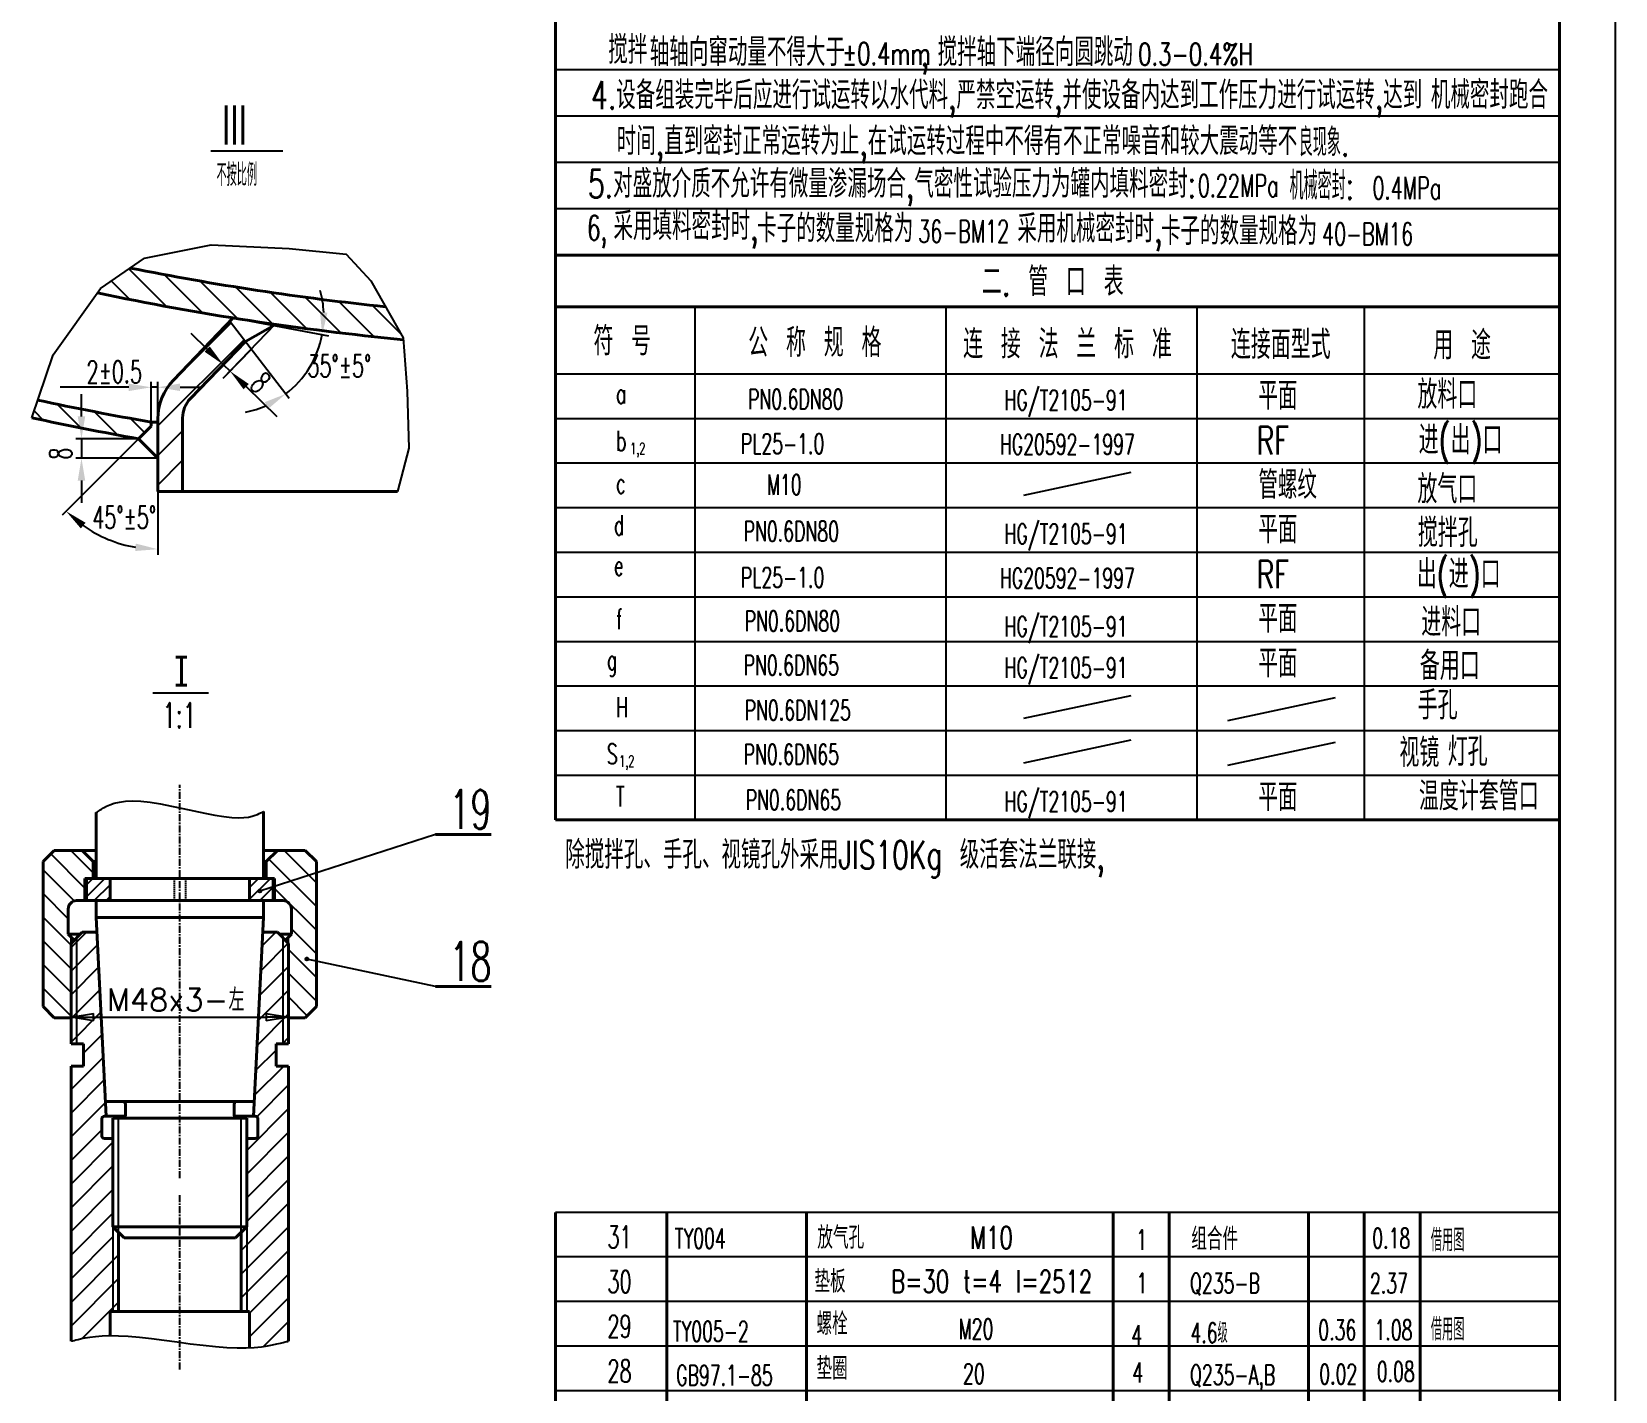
# Model space of a CAD drawing. Header units: inches. Extents: x 22 to 616, y 7 to 848.
# Drawn here: x 332.2 to 616.1, y 294.6 to 538.5 of the extents above; entities that cross this region are included whole.
import ezdxf

# ---------------------------------------------------------------- set-up
doc = ezdxf.new("R2010")
doc.units = ezdxf.units.IN
doc.header["$MEASUREMENT"] = 0
doc.linetypes.add('CENTER', pattern=[2, 1.25, -0.25, 0.25, -0.25])
doc.linetypes.add('HIDDEN', pattern=[0.375, 0.25, -0.125])
doc.layers.get('DEFPOINTS').update_dxf_attribs({"lineweight": 25})
for name, color, linetype, lineweight in [('1', 1, 'Continuous', 40), ('2', 3, 'CENTER', 25), ('3', 5, 'HIDDEN', 25), ('5', 7, 'Continuous', 25), ('8', 7, 'Continuous', 25)]:
    doc.layers.add(name, color=color, linetype=linetype, lineweight=lineweight)
doc.styles.add('HZ', font='txt', dxfattribs={"width": 0.5, "bigfont": 'hztxt'})
doc.styles.get("Standard").update_dxf_attribs({"font": 'txt', "bigfont": 'gbcbig.shx'})
doc.dimstyles.new('1', dxfattribs={"dimtxt": 0.18, "dimasz": 0.18, "dimexe": 0.18, "dimexo": 0.0625, "dimgap": 0.09, "dimtad": 0, "dimtih": 1, "dimtoh": 1, "dimdec": 4, "dimzin": 0, "dimdsep": 46, "dimtxsty": 'Standard', "dimcen": 0.09, "dimadec": 0, "dimazin": 0, "dimtfac": 1, "dimtdec": 4, "dimtofl": 0, "dimtmove": 0, "dimatfit": 3, "dimfxl": 1, "dimtolj": 1, "dimtzin": 0, "dimarcsym": 0})

# ---------------------------------------------------------------- blocks, each defined once
blk = doc.blocks.new('_CLOSED')
at = {"color": 0, "linetype": 'ByBlock'}
for p, q in [((-1, 0.167), (0, 0)), ((-1, 0.167), (-1, -0.167)), ((0, 0), (-1, -0.167)), ((0, 0), (-1, 0))]:
    blk.add_line(p, q, dxfattribs=at)
blk = doc.blocks.new('*D61')
at = {"color": 0, "lineweight": -2}
for p, q in [((378.24, 366.56), (378.24, 360.74)), ((339.24, 366.17), (339.24, 360.74)), ((343.24, 361.74), (374.24, 361.74))]:
    blk.add_line(p, q, dxfattribs=at)
at = {"layer": 'DEFPOINTS', "color": 0}
for p in [(378.24, 366.56), (339.24, 366.17), (378.24, 361.74)]:
    blk.add_point(p, dxfattribs=at)
at = {"color": 0, "lineweight": -2, "xscale": 4, "yscale": 4, "zscale": 4, "rotation": 180}
blk.add_blockref('_CLOSED', (339.24, 361.74), dxfattribs=at)
at = {"color": 0, "lineweight": -2, "xscale": 4, "yscale": 4, "zscale": 4}
blk.add_blockref('_CLOSED', (378.24, 361.74), dxfattribs=at)
at = {"color": 0, "insert": (358.02, 364.85), "char_height": 4, "attachment_point": 5}
blk.add_mtext('\\A1;M48x3-左', dxfattribs=at)
blk = doc.blocks.new('*D28')
for p, q in [((-304.216759, 19.870215), (-304.168185, 19.881751)), ((-304.168185, 19.881751), (-304.073593, 19.904216)), ((-304.073593, 19.904216), (-303.917646, 19.941253)), ((-303.917646, 19.941253), (-303.685002, 19.996504)), ((-303.685002, 19.996504), (-303.360324, 20.073614)), ((-303.360324, 20.073614), (-302.928272, 20.176224)), ((-302.928272, 20.176224), (-302.373912, 20.304834)), ((-302.373912, 20.304834), (-301.683922, 20.447368)), ((-301.683922, 20.447368), (-300.845389, 20.588608)), ((-300.845389, 20.588608), (-299.845397, 20.713334)), ((-299.845397, 20.713334), (-298.67103, 20.806328)), ((-298.67103, 20.806328), (-297.309374, 20.85237)), ((-297.309374, 20.85237), (-295.747511, 20.83624)), ((-295.747511, 20.83624), (-293.972528, 20.742721)), ((-293.972528, 20.742721), (-291.982763, 20.563095)), ((-291.982763, 20.563095), (-289.821571, 20.31466)), ((-289.821571, 20.31466), (-287.543561, 20.021215)), ((-287.543561, 20.021215), (-285.203342, 19.70656)), ((-304.237211, 19.865358), (-304.234654, 19.865965)), ((-304.234654, 19.865965), (-304.216759, 19.870215)), ((-285.203342, 19.70656), (-282.855522, 19.394493)), ((-282.855522, 19.394493), (-280.554712, 19.108815)), ((-280.554712, 19.108815), (-278.35552, 18.873326)), ((-278.35552, 18.873326), (-276.312556, 18.711824)), ((-276.312556, 18.711824), (-274.469806, 18.641391)), ((-274.469806, 18.641391), (-272.828778, 18.652231)), ((-272.828778, 18.652231), (-271.380355, 18.727832)), ((-271.380355, 18.727832), (-270.115422, 18.851679)), ((-270.115422, 18.851679), (-269.024864, 19.007259)), ((-269.024864, 19.007259), (-268.099564, 19.178058)), ((-268.099564, 19.178058), (-267.330409, 19.347562)), ((-267.330409, 19.347562), (-266.708282, 19.499258)), ((-266.708282, 19.499258), (-266.222713, 19.6201)), ((-266.222713, 19.6201), (-265.857819, 19.710909)), ((-265.857819, 19.710909), (-265.596359, 19.775978)), ((-265.596359, 19.775978), (-265.421095, 19.819595)), ((-265.421095, 19.819595), (-265.314787, 19.846052)), ((-265.314787, 19.846052), (-265.237211, 19.865358)), ((-265.260196, 19.859638), (-265.240084, 19.864643))]:
    blk.add_line(p, q)
blk = doc.blocks.new('*D29')
for p, q in [((-296.487157, 116.322467), (-295.566041, 116.541241)), ((-295.566041, 116.541241), (-294.473981, 116.691752)), ((-294.473981, 116.691752), (-293.194524, 116.749288)), ((-293.194524, 116.749288), (-291.711219, 116.689137)), ((-291.711219, 116.689137), (-290.019904, 116.496209)), ((-290.019904, 116.496209), (-288.165567, 116.193902)), ((-299.737211, 114.669157), (-299.735363, 114.670309)), ((-299.735363, 114.670309), (-299.722429, 114.678372)), ((-299.722429, 114.678372), (-299.687323, 114.70026)), ((-299.687323, 114.70026), (-299.618958, 114.742884)), ((-299.618958, 114.742884), (-299.506248, 114.813155)), ((-299.506248, 114.813155), (-299.338107, 114.917985)), ((-299.338107, 114.917985), (-299.103449, 115.064287)), ((-299.103449, 115.064287), (-298.791188, 115.258973)), ((-298.791188, 115.258973), (-298.389342, 115.503683)), ((-298.389342, 115.503683), (-297.882356, 115.778976)), ((-297.882356, 115.778976), (-297.253778, 116.060142)), ((-297.253778, 116.060142), (-296.487157, 116.322467)), ((-288.165567, 116.193902), (-286.205485, 115.815235)), ((-286.205485, 115.815235), (-284.196935, 115.393227)), ((-284.196935, 115.393227), (-282.197193, 114.960897)), ((-282.197193, 114.960897), (-280.263538, 114.551265)), ((-280.263538, 114.551265), (-278.453245, 114.197349)), ((-278.453245, 114.197349), (-276.823592, 113.932169)), ((-276.823592, 113.932169), (-275.418833, 113.779982)), ((-275.418833, 113.779982), (-274.231135, 113.729999)), ((-274.231135, 113.729999), (-273.239642, 113.762669)), ((-273.239642, 113.762669), (-272.423498, 113.858442)), ((-272.423498, 113.858442), (-271.761849, 113.997766)), ((-271.761849, 113.997766), (-271.233839, 114.161091)), ((-271.233839, 114.161091), (-270.818612, 114.328866)), ((-270.818612, 114.328866), (-270.495312, 114.48154)), ((-270.495312, 114.48154), (-270.245079, 114.603543)), ((-270.245079, 114.603543), (-270.057035, 114.695225)), ((-270.057035, 114.695225), (-269.922294, 114.760919)), ((-269.922294, 114.760919), (-269.831973, 114.804956)), ((-269.831973, 114.804956), (-269.777189, 114.831666)), ((-269.777189, 114.831666), (-269.737211, 114.851158)), ((-269.749056, 114.845383), (-269.738691, 114.850436))]:
    blk.add_line(p, q)
blk = doc.blocks.new('*D32')
at = {"layer": '5'}
for p, q in [((-301.487211, 99.567337), (-298.196693, 102.857855)), ((-301.487211, 101.688657), (-300.318013, 102.857855)), ((-300.075373, 98.857855), (-297.237211, 101.696017)), ((-297.954052, 98.857855), (-297.237211, 99.574696))]:
    blk.add_line(p, q, dxfattribs=at)
blk = doc.blocks.new('*D30')
at = {"layer": '5'}
for p, q in [((-301.737211, 101.111876), (-307.8602, 107.234866)), ((-300.237211, 103.854517), (-304.240549, 107.857855)), ((-303.663871, 98.795896), (-309.237211, 104.369235)), ((-304.737211, 95.626595), (-309.237211, 100.126595)), ((-304.237211, 90.883954), (-309.237211, 95.883954)), ((-304.237211, 86.641313), (-309.237211, 91.641313)), ((-304.237211, 82.398673), (-309.237211, 87.398673)), ((-304.237211, 78.156032), (-309.237211, 83.156032))]:
    blk.add_line(p, q, dxfattribs=at)
blk = doc.blocks.new('*D31')
at = {"layer": '5'}
for p, q in [((-260.237211, 97.795642), (-268.768317, 106.326749)), ((-260.237211, 102.038283), (-266.056783, 107.857855)), ((-260.237211, 93.553002), (-267.737211, 101.053002)), ((-260.237211, 89.310361), (-264.737211, 93.810361)), ((-260.237211, 85.06772), (-265.237211, 90.06772)), ((-260.237211, 80.82508), (-265.237211, 85.82508)), ((-261.874919, 78.220147), (-265.237211, 81.582439))]:
    blk.add_line(p, q, dxfattribs=at)
blk = doc.blocks.new('*D33')
at = {"layer": '5'}
for p, q in [((-272.237211, 99.118852), (-268.498208, 102.857855)), ((-272.237211, 101.240173), (-270.619528, 102.857855)), ((-270.376888, 98.857855), (-267.987211, 101.247532)), ((-268.255567, 98.857855), (-267.987211, 99.126212))]:
    blk.add_line(p, q, dxfattribs=at)

msp = doc.modelspace()

# ---------------------------------------------------------------- hatches: boundary and pattern name
h = msp.add_hatch()
h.set_pattern_fill('ANSI31', color=0, scale=30, angle=90, style=0)
h.set_pattern_definition([(135, (127.0856, -45.2356), (-2.65165, -2.65165), [])])
h.paths.add_polyline_path([(349.8353, 496.09394), (344.54708, 492.42106), (343.97612, 491.62299, 0.027457696), (398.82097, 483.22734), (398.79687, 483.56421), (395.63611, 489.13311, -0.023175813)])
h.paths.add_polyline_path([(351.35661, 465.46896), (353.59864, 467.71099), (353.59864, 468.4584, -0.009321612), (333.26497, 472.40375), (332.18453, 469.22609, 0.00873977)])
h = msp.add_hatch()
h.set_pattern_fill('ANSI31', color=0, scale=30, style=0)
h.set_pattern_definition([(45, (129.2047, -38.8884), (-2.65165, 2.65165), [])])
h.paths.add_polyline_path([(370.51231, 482.91781), (367.74044, 486.52628), (357.59068, 475.99793, 0.194159023), (354.79, 469.05749), (354.79, 456.01224), (359.23444, 456.01224), (359.23444, 469.20162, -0.194159023), (360.63478, 472.67185)])

# ---------------------------------------------------------------- linework, layer by layer
for p, q in [((616.06711, 847.72181), (616.06711, 6.72181)), ((606.06711, 531.66181), (426.06711, 531.66181)), ((606.06711, 523.34581), (426.06711, 523.34581)), ((606.06711, 515.02981), (426.06711, 515.02981)), ((606.06711, 506.71381), (426.06711, 506.71381)), ((606.06711, 498.39781), (426.06711, 498.39781)), ((451.06711, 489.13381), (451.06711, 397.13381)), ((496.06711, 489.13381), (496.06711, 397.13381)), ((541.06711, 489.13381), (541.06711, 397.13381)), ((571.06711, 489.13381), (571.06711, 397.13381)), ((426.06711, 477.13381), (606.06711, 477.13381)), ((426.06711, 469.13381), (606.06711, 469.13381)), ((426.06711, 469.13381), (546.06711, 469.13381)), ((426.06711, 461.13381), (606.06711, 461.13381)), ((426.06711, 453.13381), (606.06711, 453.13381)), ((426.06711, 453.13381), (546.06711, 453.13381)), ((426.06711, 445.13381), (606.06711, 445.13381)), ((426.06711, 437.13381), (606.06711, 437.13381)), ((426.06711, 429.13381), (606.06711, 429.13381)), ((426.06711, 421.13381), (606.06711, 421.13381)), ((426.06711, 413.13381), (606.06711, 413.13381)), ((426.06711, 405.13381), (606.06711, 405.13381)), ((339.2359, 361.63256), (339.2359, 376.13256)), ((340.2359, 375.97571), (340.2359, 356.97571)), ((377.2359, 375.97571), (377.2359, 356.97571)), ((378.2359, 361.63256), (378.2359, 376.13256)), ((347.7359, 323.13256), (347.7359, 343.63256)), ((369.7359, 323.13256), (369.7359, 343.63256)), ((606.06711, 326.72181), (426.06711, 326.72181)), ((346.7359, 324.13256), (346.7359, 308.97571)), ((370.7359, 324.13256), (370.7359, 308.97571)), ((606.06711, 318.72181), (426.06711, 318.72181)), ((606.06711, 310.72181), (426.06711, 310.72181)), ((606.06711, 302.72181), (426.06711, 302.72181)), ((606.06711, 294.72181), (426.06711, 294.72181))]:
    msp.add_line(p, q)
at = {"color": 7}
msp.add_line((366.51339, 476.3148), (375.8456, 485.9951), dxfattribs=at)
at = {"color": 0}
for p, q in [((367.74044, 486.52628), (375.53433, 476.38006)), ((368.32616, 487.13385), (385.38958, 483.93825))]:
    msp.add_line(p, q, dxfattribs=at)
at = {"color": 0, "linetype": 'ByBlock'}
for p, q in [((363.64303, 481.55562), (360.7633, 484.3318)), ((370.34146, 482.74058), (365.82872, 478.05951)), ((371.5681, 481.55805), (367.05536, 476.87698)), ((366.52276, 478.77945), (367.7494, 477.59692)), ((349.59864, 474.70243), (337.29864, 474.70243)), ((353.59864, 468.4584), (353.59864, 475.70243)), ((354.77408, 474.70243), (353.59864, 474.70243)), ((354.77408, 468.4584), (354.77408, 475.70243)), ((358.77408, 474.70243), (362.77408, 474.70243)), ((370.62913, 474.82074), (376.15821, 469.49047)), ((375.53433, 476.38006), (378.34248, 472.72436)), ((341.1136, 469.46896), (341.1136, 473.46896)), ((351.35661, 465.46896), (337.65039, 451.76274)), ((351.35661, 465.46896), (340.1136, 465.46896)), ((341.1136, 465.46896), (341.1136, 461.97505)), ((354.79, 461.97505), (340.1136, 461.97505)), ((341.1136, 457.97505), (341.1136, 453.97505)), ((354.79, 456.01224), (354.79, 444.66328))]:
    msp.add_line(p, q, dxfattribs=at)
at = {"linetype": 'Continuous'}
for p, q in [((510.00821, 455.34828), (529.27649, 459.45136)), ((510.00821, 415.34828), (529.27649, 419.45136)), ((546.63542, 414.95044), (565.9037, 419.05351)), ((510.00821, 407.34828), (529.27649, 411.45136)), ((546.63542, 406.95044), (565.9037, 411.05351))]:
    msp.add_line(p, q, dxfattribs=at)
at = {"color": 0}
msp.add_lwpolyline([(332.18453, 469.22609), (336.01724, 480.49838), (344.54708, 492.42106), (352.39454, 497.87143), (364.33631, 500.25596), (378.32525, 499.57466), (388.56106, 498.55272), (392.99658, 493.78365), (398.79687, 483.56421), (399.47926, 474.02607), (399.82045, 463.80663), (397.77329, 456.01224)], dxfattribs=at)
at = {"color": 0, "linetype": 'ByBlock'}
for centre, radius, start, end in [((367.09689, 487.36407), 17.46035, 2.5474251, 15.7022194), ((367.09689, 487.36407), 17.46035, 307.5299166, 349.3926309), ((367.09689, 487.36407), 17.46035, 281.2203281, 294.3751223), ((354.79, 468.90235), 23.23906, 234.8741922, 260.1258078)]:
    msp.add_arc(centre, radius, start, end, dxfattribs=at)
for points in [[(385.205, 488.09326), (383.87496, 488.18697), (384.25887, 484.15)], [(364.10573, 482.03558), (363.18034, 481.07567), (366.52276, 478.77945)], [(371.09182, 475.30069), (370.16643, 474.34078), (367.7494, 477.59692)], [(349.59864, 475.3691), (349.59864, 474.03577), (353.59864, 474.70243)], [(358.77408, 475.3691), (358.77408, 474.03577), (354.77408, 474.70243)], [(373.96004, 472.03181), (374.64581, 470.88835), (377.7333, 473.51739)], [(340.44693, 469.46896), (341.78026, 469.46896), (341.1136, 465.46896)], [(340.44693, 457.97505), (341.78026, 457.97505), (341.1136, 461.97505)], [(340.98976, 449.38511), (341.84793, 450.40556), (338.3575, 452.46985)], [(350.86221, 446.67172), (350.74746, 445.34334), (354.79, 445.66328)]]:
    msp.add_solid(points, dxfattribs=at)
at = {"layer": '1'}
for p, q in [((426.06711, 822.72181), (426.06711, 397.13381)), ((606.06711, 822.72181), (606.06711, 16.72181)), ((606.06711, 498.39781), (426.06711, 498.39781)), ((426.06711, 489.13381), (606.06711, 489.13381)), ((354.79, 469.05749), (354.79, 456.01224)), ((359.23444, 456.01224), (359.23444, 469.20162)), ((354.79, 456.01224), (397.77329, 456.01224)), ((358.01709, 426.29877), (360.01709, 426.29877)), ((359.01709, 421.29877), (359.01709, 426.29877)), ((358.01709, 421.29877), (360.01709, 421.29877)), ((343.7359, 398.44386), (343.7359, 386.63256)), ((373.7359, 398.62586), (373.7359, 386.63256)), ((426.06711, 397.13381), (606.06711, 397.13381)), ((414.55756, 394.48544), (404.55756, 394.48544)), ((336.2359, 391.63256), (334.2359, 389.63256)), ((334.2359, 389.63256), (334.2359, 363.63256)), ((343.7359, 391.63256), (336.2359, 391.63256)), ((343.2359, 389.63256), (341.2359, 391.63256)), ((343.2359, 389.63256), (343.7359, 389.63256)), ((343.2359, 389.63256), (343.2359, 386.63256)), ((381.2359, 391.63256), (373.7359, 391.63256)), ((373.7359, 389.63256), (374.2359, 389.63256)), ((374.2359, 389.63256), (376.2359, 391.63256)), ((374.2359, 389.63256), (374.2359, 386.63256)), ((383.2359, 389.63256), (381.2359, 391.63256)), ((383.2359, 363.63256), (383.2359, 389.63256)), ((375.7359, 386.63256), (341.7359, 386.63256)), ((341.7359, 386.63256), (341.7359, 382.63256)), ((341.9859, 386.63256), (357.7359, 386.63256)), ((341.9859, 382.63256), (341.9859, 386.63256)), ((346.2359, 382.63256), (346.2359, 386.63256)), ((375.4859, 386.63256), (355.03171, 386.63256)), ((371.2359, 382.63256), (371.2359, 386.63256)), ((375.4859, 382.63256), (375.4859, 386.63256)), ((375.7359, 382.63256), (375.7359, 386.63256)), ((338.7359, 381.13256), (338.7359, 376.63256)), ((377.2359, 382.63256), (340.2359, 382.63256)), ((357.7359, 382.63256), (341.9859, 382.63256)), ((343.7359, 379.63256), (343.7359, 382.63256)), ((359.7359, 382.63256), (375.4859, 382.63256)), ((373.7359, 379.63256), (373.7359, 382.63256)), ((378.7359, 376.63256), (378.7359, 381.13256)), ((343.7359, 379.63256), (345.51724, 343.97571)), ((343.7359, 379.63256), (373.7359, 379.63256)), ((373.7359, 379.63256), (371.95456, 343.97571)), ((338.7359, 376.63256), (340.89275, 376.63256)), ((338.7359, 376.63256), (339.81433, 375.55413)), ((341.2359, 376.97571), (339.2359, 374.97571)), ((339.2359, 374.97571), (339.2359, 356.97571)), ((341.2359, 376.97571), (343.9859, 376.97571)), ((373.4859, 376.97571), (376.2359, 376.97571)), ((378.2359, 374.97571), (376.2359, 376.97571)), ((378.7359, 376.63256), (376.57905, 376.63256)), ((378.7359, 376.63256), (377.65748, 375.55413)), ((378.2359, 374.97571), (378.2359, 356.97571)), ((414.55756, 367.22707), (404.55756, 367.22707)), ((334.2359, 363.63256), (336.2359, 361.63256)), ((381.2359, 361.63256), (383.2359, 363.63256)), ((336.2359, 361.63256), (339.2359, 361.63256)), ((378.2359, 361.63256), (381.2359, 361.63256)), ((339.2359, 356.97571), (341.4859, 356.97571)), ((341.4859, 356.97571), (341.4859, 352.97571)), ((375.9859, 356.97571), (378.2359, 356.97571)), ((375.9859, 356.97571), (375.9859, 352.97571)), ((339.2359, 352.97571), (339.2359, 303.64006)), ((339.2359, 352.97571), (341.4859, 352.97571)), ((375.9859, 352.97571), (378.2359, 352.97571)), ((378.2359, 352.97571), (378.2359, 303.64006)), ((372.08729, 346.63256), (345.38451, 346.63256)), ((345.2359, 343.97571), (348.9859, 343.97571)), ((370.7359, 343.63256), (346.7359, 343.63256)), ((346.7359, 324.13256), (346.7359, 343.63256)), ((348.9859, 344.13256), (348.9859, 346.13256)), ((368.4859, 344.13256), (368.4859, 346.13256)), ((372.2359, 343.97571), (368.4859, 343.97571)), ((370.7359, 324.13256), (370.7359, 343.63256)), ((344.7359, 343.47571), (344.7359, 340.47571)), ((372.7359, 343.47571), (372.7359, 340.47571)), ((346.7359, 339.97571), (345.2359, 339.97571)), ((370.7359, 339.97571), (372.2359, 339.97571)), ((426.06711, 16.72181), (426.06711, 326.72181)), ((446.06711, 66.72181), (446.06711, 326.72181)), ((471.06711, 66.72181), (471.06711, 326.72181)), ((526.06711, 66.72181), (526.06711, 326.72181)), ((536.06711, 66.72181), (536.06711, 326.72181)), ((561.06711, 66.72181), (561.06711, 326.72181)), ((571.06711, 73.60343), (571.06711, 326.72181)), ((581.06711, 66.72181), (581.06711, 326.72181)), ((346.7359, 324.13256), (370.7359, 324.13256)), ((346.7359, 324.13256), (348.7359, 322.13256)), ((370.7359, 324.13256), (368.7359, 322.13256)), ((347.7359, 323.13256), (347.7359, 308.97571)), ((348.7359, 322.13256), (368.7359, 322.13256)), ((369.7359, 323.13256), (369.7359, 308.97571)), ((371.2359, 308.97571), (346.2359, 308.97571)), ((346.2359, 308.97571), (346.2359, 304.62633)), ((371.2359, 308.97571), (371.2359, 302.45781))]:
    msp.add_line(p, q, dxfattribs=at)
at = {"layer": '1', "color": 1}
for p, q in [((357.59068, 475.99793), (368.32616, 487.13385)), ((360.63478, 472.67185), (370.51231, 482.91781))]:
    msp.add_line(p, q, dxfattribs=at)
at = {"layer": '1', "color": 0}
for p, q in [((370.51231, 482.91781), (375.91549, 485.98505)), ((353.59864, 468.4584), (354.79, 468.4584)), ((353.59864, 468.4584), (353.59864, 467.71099)), ((353.59864, 467.71099), (351.35661, 465.46896)), ((351.35661, 465.46896), (354.79, 461.97505))]:
    msp.add_line(p, q, dxfattribs=at)
at = {"layer": '1'}
for centre, radius, start, end in [((447.78261, 986.40641), 500, 258.7030113, 264.0135658), ((447.78261, 986.40641), 505.55556, 258.1510942, 264.4423539), ((449.23444, 1015.72047), 555.55556, 257.9511813, 260.0874754), ((449.23444, 1015.72047), 558.88889, 257.9108593, 259.9138162), ((340.2359, 381.13256), 1.5, 90, 180), ((377.2359, 381.13256), 1.5, 0, 90), ((348.4859, 346.13256), 0.5, 0, 90), ((368.9859, 346.13256), 0.5, 90, 180), ((345.2359, 343.47571), 0.5, 90, 180), ((348.4859, 344.13256), 0.5, 270, 0), ((368.9859, 344.13256), 0.5, 180, 270), ((372.2359, 343.47571), 0.5, 0, 90), ((345.2359, 340.47571), 0.5, 180, 270), ((372.2359, 340.47571), 0.5, 270, 0)]:
    msp.add_arc(centre, radius, start, end, dxfattribs=at)
at = {"layer": '1', "color": 1}
for centre, radius in [((364.79, 469.05749), 10), ((364.23444, 469.20162), 5)]:
    msp.add_arc(centre, radius, 136.0488707, 180, dxfattribs=at)
at = {"layer": '2'}
for p, q in [((358.7359, 332.87227), (358.7359, 403.40461)), ((358.7359, 298.57148), (358.7359, 329.83542))]:
    msp.add_line(p, q, dxfattribs=at)
at = {"layer": '3'}
for p, q in [((357.7359, 386.63256), (357.7359, 382.63256)), ((359.7359, 386.63256), (359.7359, 382.63256))]:
    msp.add_line(p, q, dxfattribs=at)
at = {"layer": '5'}
for p, q in [((353.88238, 419.88537), (363.88238, 419.88537)), ((404.55756, 394.48544), (373.09181, 384.33605)), ((341.98353, 376.97571), (339.2359, 374.22808)), ((343.98081, 374.73034), (339.2359, 369.98544)), ((373.258, 370.06641), (378.2359, 375.04431)), ((373.4811, 374.53215), (375.92465, 376.97571)), ((404.55756, 367.22707), (381.5013, 372.15678)), ((344.18267, 370.68957), (339.2359, 365.7428)), ((373.0349, 365.60067), (378.2359, 370.80167)), ((344.38454, 366.6488), (339.2359, 361.50016)), ((372.8118, 361.13493), (378.2359, 366.55903)), ((344.58641, 362.60803), (339.2359, 357.25752)), ((372.5887, 356.66919), (378.2359, 362.31639)), ((341.4859, 355.26488), (344.78828, 358.56725)), ((377.13786, 356.97571), (378.2359, 358.07375)), ((372.3656, 352.20345), (375.9859, 355.82375)), ((377.13786, 356.97571), (377.2359, 357.07375)), ((339.2359, 348.77223), (344.99015, 354.52648)), ((372.1425, 347.73771), (377.3805, 352.97571)), ((339.2359, 344.52959), (345.19202, 350.48571)), ((372.52855, 343.88112), (378.2359, 349.58847)), ((339.2359, 340.28695), (345.39389, 346.44494)), ((370.7359, 337.84583), (378.2359, 345.34583)), ((339.2359, 336.04431), (344.7359, 341.54431)), ((370.7359, 333.60319), (378.2359, 341.10319)), ((339.2359, 331.80167), (346.7359, 339.30167)), ((339.2359, 327.55903), (346.7359, 335.05903)), ((370.7359, 329.36055), (378.2359, 336.86055)), ((370.7359, 325.11791), (378.2359, 332.61791)), ((339.2359, 323.31639), (346.7359, 330.81639)), ((339.2359, 319.07375), (346.7359, 326.57375)), ((369.7359, 319.87526), (378.2359, 328.37526)), ((369.7359, 315.63262), (378.2359, 324.13262)), ((339.2359, 314.83111), (346.7359, 322.33111)), ((339.2359, 310.58847), (347.7359, 319.08847)), ((369.7359, 311.38998), (378.2359, 319.88998)), ((371.2359, 308.64734), (378.2359, 315.64734)), ((339.2359, 306.34583), (347.7359, 314.84583)), ((341.24168, 304.10897), (347.7359, 310.60319)), ((371.2359, 304.4047), (378.2359, 311.4047)), ((373.75722, 302.68338), (378.2359, 307.16206)), ((345.99678, 304.62143), (346.2359, 304.86055))]:
    msp.add_line(p, q, dxfattribs=at)
for centre in [(373.09181, 384.33605), (381.5013, 372.15678)]:
    msp.add_circle(centre, 0.25, dxfattribs=at)
at = {"layer": '8'}
msp.add_line((364.30387, 517.08887), (377.19381, 517.08887), dxfattribs=at)
at = {"layer": 'DEFPOINTS', "color": 0, "linetype": 'ByBlock'}
for p in [(367.74044, 486.52628), (368.32616, 487.13385), (368.32616, 487.13385), (368.32616, 487.13385), (370.34146, 482.74058), (371.5681, 481.55805), (367.7494, 477.59692), (354.77408, 474.70243), (353.59864, 468.4584), (354.77408, 468.4584), (354.79, 469.05749), (353.59864, 467.71099), (351.35661, 465.46896), (351.35661, 465.46896), (341.1136, 461.97505), (354.79, 461.97505), (354.79, 456.01224), (348.77528, 446.45514)]:
    msp.add_point(p, dxfattribs=at)

# ---------------------------------------------------------------- block references
msp.add_blockref('*D28', (643.47311, 283.7747))
at = {"layer": '5'}
for name in ['*D29', '*D30', '*D31', '*D32', '*D33']:
    msp.add_blockref(name, (643.47311, 283.7747), dxfattribs=at)

# ---------------------------------------------------------------- texts
at = {"style": 'HZ', "width": 0.7}
for s, height, p in [(' 搅拌', 5, (432.41727, 532.72276)), ('轴轴向窜动量不得大于    ,', 5, (442.98338, 532.31472)), ('搅拌轴下端径向圆跳动', 5, (494.583, 532.30776)), ('4.设备组装完毕后应进行试运转以水代料,严禁空运转,并使设备内达到工作压力进行试运转,达到', 5, (432.46311, 524.60004)), ('机械密封跑合', 5, (582.99594, 524.64026)), ('时间,直到密封正常运转为止,在试运转过程中不得有不正常噪音和较大震动等不', 5, (437.05363, 516.34353)), ('5.对盛放介质不允许有微量渗漏场合,气密性试验压力为罐内填料密封:    ', 5, (431.90746, 508.70406)), ('二. 管 口 表', 5.111111, (502.51853, 491.08392)), ('符 号', 5.111111, (432.88603, 480.43775)), ('公 称 规 格', 5.111111, (460.64027, 480.14476)), ('连 接 法 兰 标 准', 5.1111106, (499.15406, 479.88474)), ('连接面型式', 5.111111, (547.15027, 479.79812)), ('用 途', 5.111111, (583.42563, 479.69789)), ('平面', 5, (552.08021, 470.6933)), ('放料口', 5.111111, (580.58984, 470.83951)), (' 进(出)口', 5.111111, (577.62287, 462.68047)), ('RF', 5, (551.74575, 462.6507)), ('管螺纹', 5, (552.08021, 454.6933)), ('放气口', 5.111111, (580.58984, 453.87259)), ('平面', 5, (552.08021, 446.6933)), ('搅拌孔', 5.111111, (580.66125, 446.05156)), ('RF', 5, (551.74575, 438.6507)), (' 出(进)口', 5.111111, (577.28842, 438.63787)), ('平面', 5, (552.08021, 430.6933)), ('进料口', 5.111111, (581.2871, 430.01585)), ('平面', 5, (552.08021, 422.6933)), ('备用口', 5.111111, (581.02561, 422.20398)), ('手孔', 5.111111, (580.63246, 415.12001)), ('视镜', 5.111111, (577.3579, 406.61688)), ('灯孔', 5.111111, (586.01495, 406.78645)), ('平面', 5, (552.08021, 398.6933)), ('温度计套管口', 5.111111, (580.85731, 398.8047)), ('放气孔       M10', 4, (473.01694, 320.19839)), ('组合件', 4, (540.05667, 319.97787)), ('垫板   B=30 t=4 l=2512', 4, (472.49085, 312.33654)), ('螺栓', 4, (472.87033, 304.74746)), ('垫圈', 4, (472.87033, 296.72304))]:
    msp.add_text(s, height=height, dxfattribs=at).set_placement(p)
at = {"linetype": 'Continuous', "width": 0.7}
for s, p in [('%%P0.4mm', (477.49916, 532.52516)), ('0.3-0.4%H', (530.50218, 532.45112))]:
    msp.add_text(s, height=4, dxfattribs=at).set_placement(p)
at = {"color": 1, "width": 0.63}
msp.add_text('III', height=7, dxfattribs=at).set_placement((366.27138, 518.27081))
for s, height, width, p in [('良现象.', 5, 0.7, (559.31765, 516.14809)), ('不按比例', 4, 0.63, (365.32531, 510.81597)), ('机械密封:', 5, 0.7, (557.65387, 508.37064)), ('0.22MPa', 4, 0.63, (541.2172, 508.87495)), ('0.4MPa', 4, 0.63, (572.53525, 508.43088)), ('6,', 4.5, 0.63, (431.73003, 501.04259)), ('35%%d%%P5%%D', 4, 0.63, (381.60849, 476.54261)), ('2%%P0.5', 4, 0.63, (342.0224, 475.47042)), ('a', 3.6, 0.63, (436.9286, 471.77875)), ('PN0.6DN80', 3.6, 0.63, (460.58782, 470.76135)), ('HG/T2105-91', 3.6, 0.63, (506.57093, 470.61284)), ('b', 3.6, 0.63, (436.9286, 463.29793)), ('PL25-1.0', 3.6, 0.63, (459.30189, 462.78396)), ('HG20592-1997', 3.6, 0.63, (505.73833, 462.67583)), ('1,2', 2, 0.63, (439.48382, 462.73083)), ('c', 3.6, 0.63, (436.9286, 455.67765)), ('M10', 3.6, 0.63, (463.98167, 455.43427)), ('45%%D%%P5%%D', 4, 0.63, (343.04291, 449.38425)), ('d', 3.6, 0.63, (436.54134, 448.19126)), ('PN0.6DN80', 3.6, 0.63, (459.79182, 447.07622)), ('HG/T2105-91', 3.6, 0.63, (506.57093, 446.61284)), ('e', 3.6, 0.63, (436.54134, 440.93009)), ('PL25-1.0', 3.6, 0.63, (459.30189, 438.78396)), ('HG20592-1997', 3.6, 0.63, (505.73833, 438.67583)), ('f', 3.6, 0.63, (436.9286, 431.29793)), ('PN0.6DN80', 3.6, 0.63, (459.98015, 430.99059)), ('HG/T2105-91', 3.6, 0.63, (506.57093, 430.00337)), ('g', 3.6, 0.63, (435.29091, 424.0214)), ('PN0.6DN65', 3.6, 0.63, (459.79182, 423.07622)), ('HG/T2105-91', 3.6, 0.63, (506.57093, 422.61284)), ('1:1', 4.5, 0.63, (355.60139, 413.61246)), ('H', 3.6, 0.63, (436.9286, 415.53081)), ('PN0.6DN125', 3.6, 0.63, (459.98015, 414.99059)), ('S', 3.6, 0.63, (435.29091, 407.14168)), ('PN0.6DN65', 3.6, 0.63, (459.79182, 407.07622)), ('1,2', 2, 0.63, (437.50995, 406.65552)), ('T', 3.6, 0.63, (436.9286, 399.53081)), ('PN0.6DN65', 3.6, 0.63, (460.16852, 398.90604)), ('HG/T2105-91', 3.6, 0.63, (506.57093, 398.61284)), ('31', 4, 0.63, (435.40823, 320.28209)), ('TY004', 3.6, 0.63, (447.46809, 320.25722)), ('0.18', 3.6, 0.63, (572.49597, 320.29179)), ('借用图', 4, 0.7, (582.99414, 319.74792)), ('1', 3.6, 0.63, (530.17001, 320.01203)), ('30', 4, 0.63, (435.40823, 312.28209)), ('1', 3.6, 0.63, (530.21286, 312.22594)), ('Q235-B', 3.6, 0.63, (539.82553, 312.22594)), ('2.37', 3.6, 0.63, (572.08353, 312.20899)), ('29', 4, 0.63, (435.40823, 304.28209)), ('TY005-2', 3.6, 0.63, (447.11243, 303.5941)), ('M20', 3.6, 0.63, (498.35849, 304.00203)), ('4.6级', 3.6, 0.63, (539.90342, 303.32166)), ('0.36', 3.6, 0.63, (562.82687, 303.83951)), ('1.08', 3.6, 0.63, (572.9084, 303.83951)), ('借用图', 4, 0.7, (582.99414, 303.74792)), ('4', 3.6, 0.63, (529.31158, 302.88599)), ('28', 4, 0.63, (435.40823, 296.28209)), ('GB97.1-85', 3.6, 0.63, (447.71328, 295.70497)), ('20', 3.6, 0.63, (499.13654, 295.9776)), ('4', 3.6, 0.63, (529.49111, 296.19747)), ('Q235-A,B', 3.6, 0.63, (539.82553, 295.78167)), ('0.02', 3.6, 0.63, (562.99919, 295.91669)), ('0.08', 3.6, 0.63, (573.30495, 296.37483))]:
    msp.add_text(s, height=height, dxfattribs=dict(width=width)).set_placement(p)
at = {"width": 0.63}
for rotation, p in [(316.0060017, (371.0575, 474.86501)), (90, (339.3541, 461.72297))]:
    msp.add_text('8', height=4, rotation=rotation, dxfattribs=at).set_placement(p)
at = {"layer": '1', "style": 'HZ', "width": 0.7}
for s, p in [('采用填料密封时,', (436.47553, 501.10826)), ('卡子的数量规格为', (462.22107, 500.68173)), ('采用机械密封时,', (508.876, 500.65482)), ('卡子的数量规格为', (534.62155, 500.22829)), ('除搅拌孔、手孔、视镜孔外采用JIS10Kg 级活套法兰联接,', (427.82998, 388.36577))]:
    msp.add_text(s, height=5, dxfattribs=at).set_placement(p)
at = {"layer": '1', "width": 0.63}
for s, height, p in [('36-BM12', 4, (491.10842, 500.66051)), ('40-BM16', 4, (563.5089, 500.20707)), ('19', 7, (407.05756, 395.48544)), ('18', 7, (407.05756, 368.22707))]:
    msp.add_text(s, height=height, dxfattribs=at).set_placement(p)

# ---------------------------------------------------------------- dimensions: what is measured, and where the dimension line sits
dim = msp.add_linear_dim(base=(378.2359, 361.74369), p1=(339.2359, 366.17338), p2=(378.2359, 366.55903), text='M48x3-左', dimstyle='1', override={"dimtxt": 4, "dimasz": 4, "dimexe": 1, "dimexo": 0, "dimgap": 1, "dimtad": 1, "dimtih": 0, "dimtoh": 0, "dimblk1": 'CLOSED', "dimblk2": 'CLOSED', "dimsah": 1, "dimcen": 0, "dimtofl": 1, "dimatfit": 0})
dim.commit()
dim.dimension.update_dxf_attribs({"geometry": '*D61', "text_midpoint": (358.02491, 361.74369), "dimtype": 160})

doc.saveas('drawing.dxf')
